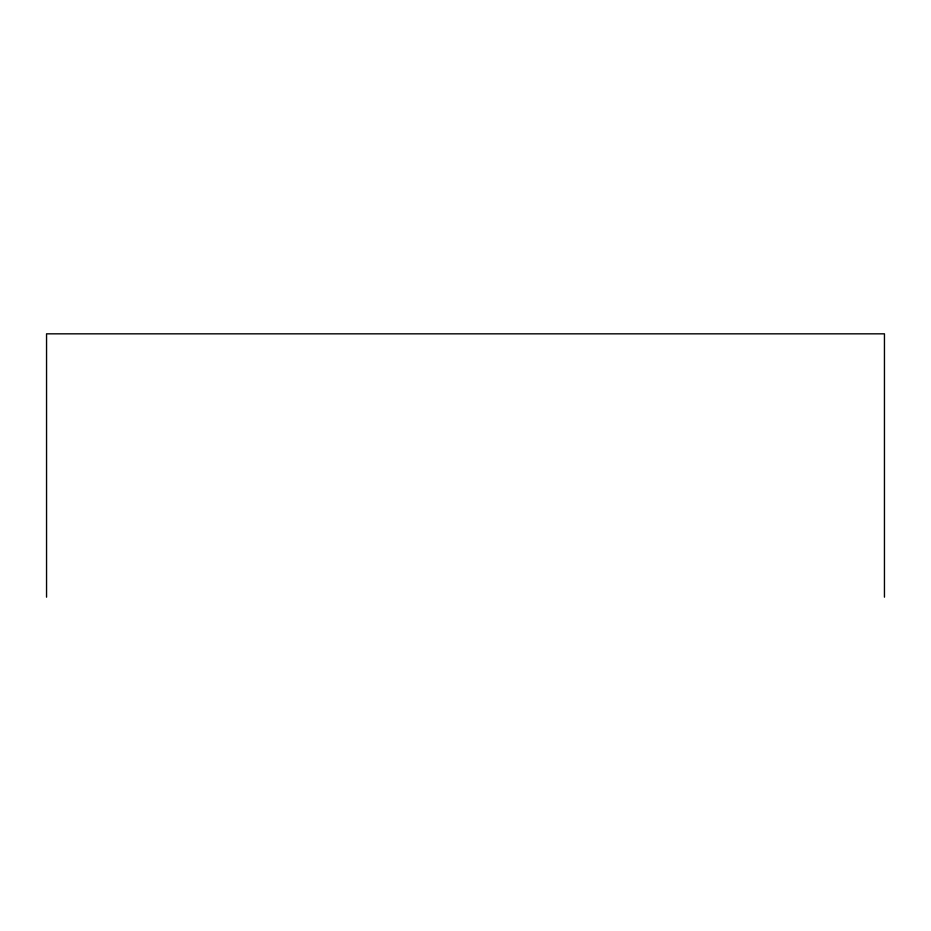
<?xml version="1.0" encoding="UTF-8"?>
<svg xmlns="http://www.w3.org/2000/svg" width="931" height="931" viewBox="0 0 931 931"><rect width="100%" height="100%" fill="white"/><g stroke="black" fill="none" stroke-linecap="round" stroke-linejoin="round"><path stroke-width="1.4" d="M884.45 597.167L884.45 333.833L46.55 333.833L46.55 597.167"/></g></svg>
